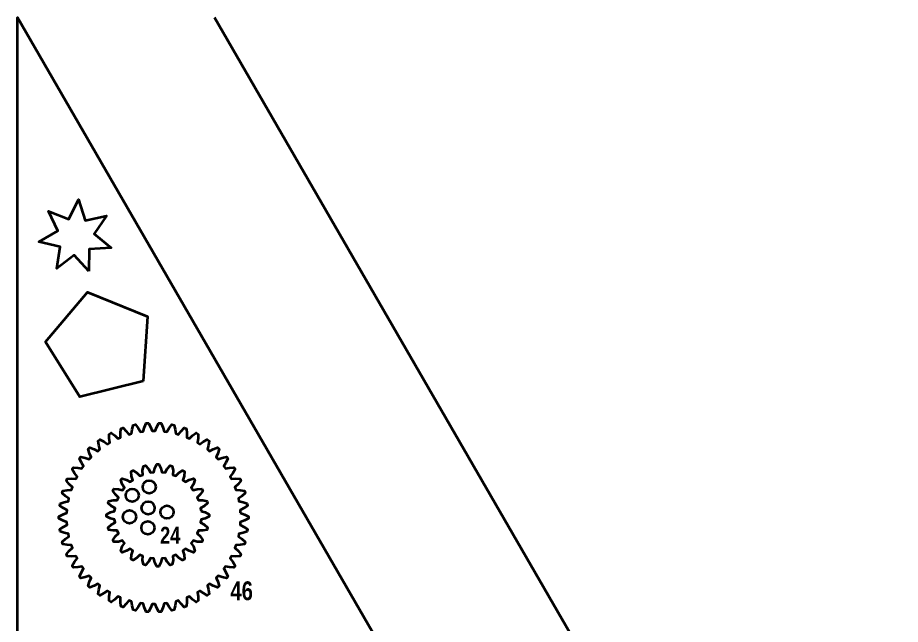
# Model space of a CAD drawing. Header units: inches. Extents: x 4.7 to 11.8, y 1.5 to 11.5.
# Drawn here: x 4.74 to 11.82, y 6.64 to 11.51 of the extents above; entities that cross this region are included whole.
import ezdxf

# ---------------------------------------------------------------- set-up
doc = ezdxf.new("R2010")
doc.units = ezdxf.units.IN
doc.header["$MEASUREMENT"] = 0
doc.layers.add('svg2', color=7, linetype='Continuous')

# ---------------------------------------------------------------- blocks, each defined once
blk = doc.blocks.new('block 3')
at = {"layer": 'svg2', "color": 7, "lineweight": 35, "true_color": 0xffffff}
blk.add_lwpolyline([(6.2102, 7.5461), (6.2426, 7.5381), (6.2749, 7.5217), (6.2749, 7.505), (6.2426, 7.4885), (6.2102, 7.4806), (6.2069, 7.4553), (6.2361, 7.4393), (6.2631, 7.415), (6.2588, 7.3988), (6.2233, 7.3913), (6.19, 7.392), (6.1802, 7.3685), (6.2043, 7.3454), (6.2241, 7.315), (6.2157, 7.3005), (6.1794, 7.3025), (6.1474, 7.3118), (6.1319, 7.2916), (6.1492, 7.2631), (6.1605, 7.2286), (6.1486, 7.2167), (6.1141, 7.228), (6.0856, 7.2452), (6.0654, 7.2297), (6.0747, 7.1977), (6.0766, 7.1615), (6.0621, 7.1531), (6.0317, 7.1729), (6.0087, 7.197), (5.9851, 7.1872), (5.9859, 7.1539), (5.9783, 7.1184), (5.9622, 7.1141), (5.9379, 7.1411), (5.9219, 7.1703), (5.8966, 7.1669), (5.8887, 7.1346), (5.8722, 7.1022), (5.8555, 7.1022), (5.839, 7.1346), (5.8311, 7.1669), (5.8058, 7.1703), (5.7898, 7.1411), (5.7656, 7.1141), (5.7494, 7.1184), (5.7418, 7.1539), (5.7426, 7.1872), (5.719, 7.197), (5.696, 7.1729), (5.6656, 7.1531), (5.6511, 7.1615), (5.653, 7.1977), (5.6623, 7.2297), (5.6421, 7.2452), (5.6136, 7.228), (5.5791, 7.2167), (5.5672, 7.2286), (5.5785, 7.2631), (5.5958, 7.2916), (5.5803, 7.3118), (5.5483, 7.3025), (5.512, 7.3005), (5.5036, 7.315), (5.5234, 7.3454), (5.5475, 7.3685), (5.5378, 7.392), (5.5044, 7.3913), (5.4689, 7.3988), (5.4646, 7.415), (5.4916, 7.4393), (5.5208, 7.4553), (5.5175, 7.4806), (5.4851, 7.4885), (5.4528, 7.505), (5.4528, 7.5217), (5.4851, 7.5381), (5.5175, 7.5461), (5.5208, 7.5713), (5.4916, 7.5874), (5.4646, 7.6116), (5.4689, 7.6278), (5.5044, 7.6353), (5.5378, 7.6346), (5.5475, 7.6581), (5.5234, 7.6812), (5.5036, 7.7116), (5.512, 7.7261), (5.5483, 7.7242), (5.5803, 7.7149), (5.5958, 7.7351), (5.5785, 7.7636), (5.5672, 7.7981), (5.5791, 7.8099), (5.6136, 7.7987), (5.6421, 7.7814), (5.6623, 7.7969), (5.653, 7.8289), (5.6511, 7.8652), (5.6656, 7.8735), (5.696, 7.8537), (5.719, 7.8297), (5.7426, 7.8394), (5.7418, 7.8727), (5.7494, 7.9082), (5.7656, 7.9126), (5.7898, 7.8856), (5.8058, 7.8564), (5.8311, 7.8597), (5.839, 7.892), (5.8555, 7.9244), (5.8722, 7.9244), (5.8887, 7.892), (5.8966, 7.8597), (5.9219, 7.8564), (5.9379, 7.8856), (5.9622, 7.9126), (5.9783, 7.9082), (5.9859, 7.8727), (5.9851, 7.8394), (6.0087, 7.8297), (6.0317, 7.8537), (6.0621, 7.8735), (6.0766, 7.8652), (6.0747, 7.8289), (6.0654, 7.7969), (6.0856, 7.7814), (6.1141, 7.7987), (6.1486, 7.8099), (6.1605, 7.7981), (6.1492, 7.7636), (6.1319, 7.7351), (6.1474, 7.7149), (6.1794, 7.7242), (6.2157, 7.7261), (6.2241, 7.7116), (6.2043, 7.6812), (6.1802, 7.6581), (6.19, 7.6346), (6.2233, 7.6353), (6.2588, 7.6278), (6.2631, 7.6116), (6.2361, 7.5874), (6.2069, 7.5713), (6.2102, 7.5461)], dxfattribs=at)

msp = doc.modelspace()

# ---------------------------------------------------------------- linework, layer by layer
at = {"layer": 'svg2', "color": 7, "lineweight": 35, "true_color": 0xffffff}
for points in [[(10.5411, 1.4583), (4.7399, 1.4583), (4.7399, 11.5061), (10.5411, 1.4583)], [(11.8167, 1.98), (6.3168, 11.5061)], [(5.3117, 9.4725), (5.1928, 9.6019), (5.0544, 9.4936), (5.0814, 9.6672), (4.9104, 9.7078), (5.063, 9.795), (4.9882, 9.954), (5.1515, 9.889), (5.2291, 10.0466), (5.2801, 9.8785), (5.4518, 9.9161), (5.3521, 9.7713), (5.4885, 9.6605), (5.3132, 9.6482), (5.3117, 9.4725)], [(5.7449, 8.589), (5.2388, 8.4638), (4.9633, 8.9064), (5.2991, 9.3052), (5.7822, 9.1091), (5.7449, 8.589)], [(6.5252, 7.5327), (6.5574, 7.5213), (6.5894, 7.5056), (6.5894, 7.4873), (6.5574, 7.4716), (6.5252, 7.4602), (6.5237, 7.4378), (6.554, 7.4221), (6.5836, 7.4022), (6.5811, 7.3841), (6.5472, 7.3729), (6.5138, 7.366), (6.5092, 7.3439), (6.5371, 7.3242), (6.5637, 7.3005), (6.5588, 7.2829), (6.5237, 7.2764), (6.4897, 7.2741), (6.4821, 7.2529), (6.5071, 7.2296), (6.5302, 7.2025), (6.5229, 7.1857), (6.4873, 7.184), (6.4532, 7.1864), (6.4429, 7.1664), (6.4645, 7.1399), (6.4836, 7.1099), (6.4741, 7.0943), (6.4386, 7.0975), (6.4052, 7.1045), (6.3923, 7.0861), (6.41, 7.0569), (6.4249, 7.0245), (6.4134, 7.0104), (6.3786, 7.0184), (6.3465, 7.0298), (6.3311, 7.0133), (6.3447, 6.9821), (6.3551, 6.948), (6.3417, 6.9355), (6.3084, 6.9482), (6.2781, 6.9639), (6.2607, 6.9497), (6.2699, 6.9168), (6.2755, 6.8816), (6.2606, 6.8711), (6.2293, 6.8882), (6.2014, 6.9079), (6.1822, 6.8962), (6.1869, 6.8624), (6.1876, 6.8267), (6.1714, 6.8183), (6.1428, 6.8395), (6.1178, 6.8628), (6.0972, 6.8538), (6.0972, 6.8197), (6.0932, 6.7843), (6.0759, 6.7782), (6.0504, 6.8031), (6.0289, 6.8296), (6.0072, 6.8235), (6.0026, 6.7897), (5.9937, 6.7552), (5.9758, 6.7515), (5.954, 6.7796), (5.9362, 6.8087), (5.9139, 6.8057), (5.9047, 6.7728), (5.8912, 6.7398), (5.873, 6.7386), (5.8552, 6.7694), (5.8416, 6.8007), (5.8191, 6.8007), (5.8055, 6.7694), (5.7877, 6.7386), (5.7694, 6.7398), (5.7559, 6.7728), (5.7468, 6.8057), (5.7244, 6.8087), (5.7067, 6.7796), (5.6848, 6.7515), (5.667, 6.7552), (5.6581, 6.7897), (5.6535, 6.8235), (5.6318, 6.8296), (5.6103, 6.8031), (5.5848, 6.7782), (5.5675, 6.7843), (5.5635, 6.8197), (5.5635, 6.8538), (5.5428, 6.8628), (5.5179, 6.8395), (5.4892, 6.8183), (5.473, 6.8267), (5.4738, 6.8624), (5.4784, 6.8962), (5.4592, 6.9079), (5.4313, 6.8882), (5.4001, 6.8711), (5.3851, 6.8816), (5.3908, 6.9168), (5.4, 6.9497), (5.3825, 6.9639), (5.3522, 6.9482), (5.3189, 6.9355), (5.3056, 6.948), (5.3159, 6.9821), (5.3295, 7.0133), (5.3142, 7.0298), (5.282, 7.0184), (5.2473, 7.0104), (5.2358, 7.0245), (5.2507, 7.0569), (5.2684, 7.0861), (5.2554, 7.1045), (5.222, 7.0975), (5.1865, 7.0943), (5.177, 7.1099), (5.1962, 7.1399), (5.2178, 7.1664), (5.2074, 7.1864), (5.1734, 7.184), (5.1378, 7.1857), (5.1305, 7.2025), (5.1536, 7.2296), (5.1785, 7.2529), (5.171, 7.2741), (5.1369, 7.2764), (5.1019, 7.2829), (5.097, 7.3005), (5.1235, 7.3242), (5.1514, 7.3439), (5.1468, 7.366), (5.1134, 7.3729), (5.0796, 7.3841), (5.0771, 7.4022), (5.1067, 7.4221), (5.137, 7.4378), (5.1354, 7.4602), (5.1033, 7.4716), (5.0713, 7.4873), (5.0713, 7.5056), (5.1033, 7.5213), (5.1354, 7.5327), (5.137, 7.5552), (5.1067, 7.5709), (5.0771, 7.5908), (5.0796, 7.6089), (5.1134, 7.6201), (5.1468, 7.627), (5.1514, 7.6491), (5.1235, 7.6687), (5.097, 7.6925), (5.1019, 7.7101), (5.1369, 7.7166), (5.171, 7.7189), (5.1785, 7.7401), (5.1536, 7.7634), (5.1305, 7.7905), (5.1378, 7.8073), (5.1734, 7.8089), (5.2074, 7.8066), (5.2178, 7.8266), (5.1962, 7.853), (5.177, 7.8831), (5.1865, 7.8987), (5.222, 7.8955), (5.2554, 7.8885), (5.2684, 7.9069), (5.2507, 7.936), (5.2358, 7.9684), (5.2473, 7.9826), (5.282, 7.9746), (5.3142, 7.9631), (5.3295, 7.9796), (5.3159, 8.0109), (5.3056, 8.045), (5.3189, 8.0575), (5.3522, 8.0448), (5.3825, 8.0291), (5.4, 8.0433), (5.3908, 8.0761), (5.3851, 8.1113), (5.4001, 8.1219), (5.4313, 8.1048), (5.4592, 8.0851), (5.4784, 8.0968), (5.4738, 8.1306), (5.473, 8.1662), (5.4892, 8.1746), (5.5179, 8.1534), (5.5428, 8.1302), (5.5635, 8.1391), (5.5635, 8.1732), (5.5675, 8.2086), (5.5848, 8.2148), (5.6103, 8.1899), (5.6318, 8.1634), (5.6535, 8.1695), (5.6581, 8.2033), (5.667, 8.2378), (5.6848, 8.2415), (5.7067, 8.2134), (5.7244, 8.1842), (5.7468, 8.1873), (5.7559, 8.2201), (5.7694, 8.2531), (5.7877, 8.2544), (5.8055, 8.2235), (5.8191, 8.1922), (5.8416, 8.1922), (5.8552, 8.2235), (5.873, 8.2544), (5.8912, 8.2531), (5.9047, 8.2201), (5.9139, 8.1873), (5.9362, 8.1842), (5.954, 8.2134), (5.9758, 8.2415), (5.9937, 8.2378), (6.0026, 8.2033), (6.0072, 8.1695), (6.0289, 8.1634), (6.0504, 8.1899), (6.0759, 8.2148), (6.0932, 8.2086), (6.0972, 8.1732), (6.0972, 8.1391), (6.1178, 8.1302), (6.1428, 8.1534), (6.1714, 8.1746), (6.1876, 8.1662), (6.1869, 8.1306), (6.1822, 8.0968), (6.2014, 8.0851), (6.2293, 8.1048), (6.2606, 8.1219), (6.2755, 8.1113), (6.2699, 8.0761), (6.2607, 8.0433), (6.2781, 8.0291), (6.3084, 8.0448), (6.3417, 8.0575), (6.3551, 8.045), (6.3447, 8.0109), (6.3311, 7.9796), (6.3465, 7.9631), (6.3786, 7.9746), (6.4134, 7.9826), (6.4249, 7.9684), (6.41, 7.936), (6.3923, 7.9069), (6.4052, 7.8885), (6.4386, 7.8955), (6.4741, 7.8987), (6.4836, 7.8831), (6.4645, 7.853), (6.4429, 7.8266), (6.4532, 7.8066), (6.4873, 7.8089), (6.5229, 7.8073), (6.5302, 7.7905), (6.5071, 7.7634), (6.4821, 7.7401), (6.4897, 7.7189), (6.5237, 7.7166), (6.5588, 7.7101), (6.5637, 7.6925), (6.5371, 7.6687), (6.5092, 7.6491), (6.5138, 7.627), (6.5472, 7.6201), (6.5811, 7.6089), (6.5836, 7.5908), (6.554, 7.5709), (6.5237, 7.5552), (6.5252, 7.5327)]]:
    msp.add_lwpolyline(points, dxfattribs=at)
for points in [[(5.847, 7.7414), (5.847, 7.7703), (5.8236, 7.7937), (5.7947, 7.7937), (5.7657, 7.7937), (5.7423, 7.7703), (5.7423, 7.7414), (5.7423, 7.7124), (5.7657, 7.689), (5.7947, 7.689), (5.8236, 7.689), (5.847, 7.7124), (5.847, 7.7414)], [(5.7107, 7.6745), (5.7107, 7.7035), (5.6873, 7.7269), (5.6584, 7.7269), (5.6295, 7.7269), (5.606, 7.7035), (5.606, 7.6745), (5.606, 7.6456), (5.6295, 7.6222), (5.6584, 7.6222), (5.6873, 7.6222), (5.7107, 7.6456), (5.7107, 7.6745)], [(5.838, 7.5735), (5.838, 7.6024), (5.8146, 7.6259), (5.7857, 7.6259), (5.7567, 7.6259), (5.7333, 7.6024), (5.7333, 7.5735), (5.7333, 7.5446), (5.7567, 7.5212), (5.7857, 7.5212), (5.8146, 7.5212), (5.838, 7.5446), (5.838, 7.5735)], [(5.9897, 7.54), (5.9897, 7.5689), (5.9662, 7.5924), (5.9373, 7.5924), (5.9084, 7.5924), (5.885, 7.5689), (5.885, 7.54), (5.885, 7.5111), (5.9084, 7.4877), (5.9373, 7.4877), (5.9662, 7.4877), (5.9897, 7.5111), (5.9897, 7.54)], [(5.689, 7.5018), (5.689, 7.5307), (5.6655, 7.5541), (5.6366, 7.5541), (5.6077, 7.5541), (5.5843, 7.5307), (5.5843, 7.5018), (5.5843, 7.4728), (5.6077, 7.4494), (5.6366, 7.4494), (5.6655, 7.4494), (5.689, 7.4728), (5.689, 7.5018)], [(5.8364, 7.4138), (5.8364, 7.4427), (5.813, 7.4661), (5.7841, 7.4661), (5.7551, 7.4661), (5.7317, 7.4427), (5.7317, 7.4138), (5.7317, 7.3849), (5.7551, 7.3614), (5.7841, 7.3614), (5.813, 7.3614), (5.8364, 7.3849), (5.8364, 7.4138)]]:
    msp.add_open_spline(points, degree=3, knots=[0, 0, 0, 0, 1, 1, 1, 2, 2, 2, 3, 3, 3, 4, 4, 4, 4], dxfattribs=at)

# ---------------------------------------------------------------- block references
at = {"layer": 'svg2'}
msp.add_blockref('block 3', (0, 0), dxfattribs=at)

# ---------------------------------------------------------------- texts
at = {"layer": 'svg2', "color": 7, "true_color": 0xffffff, "attachment_point": 7}
for s, insert, char_height in [('\\fHaettenschweiler|b0|i0|c0|p34;\\W1;24', (5.8825, 7.2865), 0.135138), ('\\fHaettenschweiler|b0|i0|c0|p34;\\W1;46', (6.4457, 6.8309), 0.151111)]:
    msp.add_mtext(s, dxfattribs=dict(at, insert=insert, char_height=char_height))

doc.saveas('drawing.dxf')
